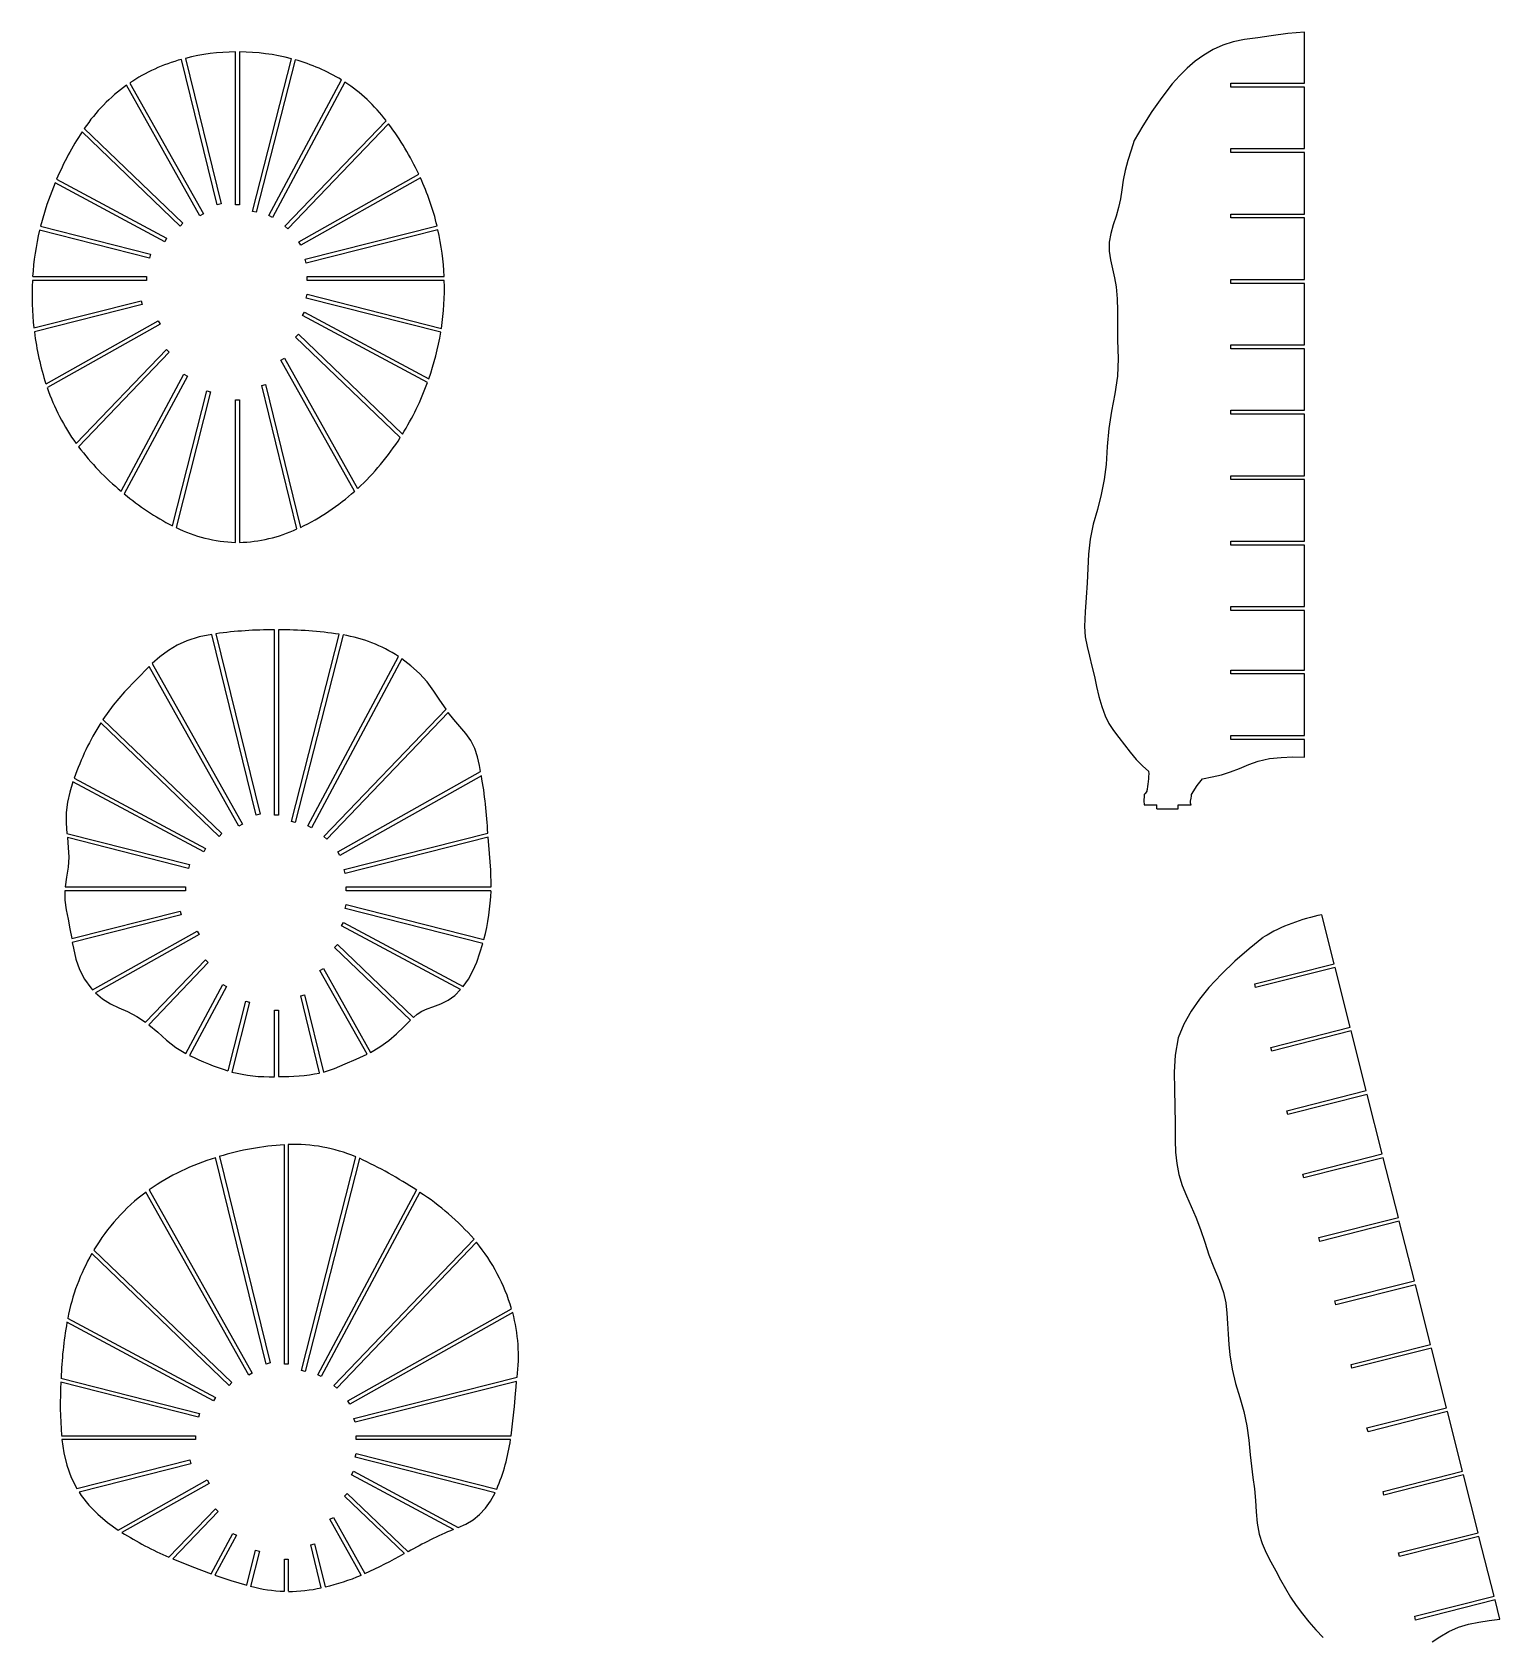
# Model space of a CAD drawing. Extents: x -3595 to 3921, y -3104 to 3416.
# Drawn here: x -2167 to -1045, y -1033 to 193 of the extents above; entities that cross this region are included whole.
import ezdxf

# ---------------------------------------------------------------- set-up
doc = ezdxf.new("R2010")
doc.units = 0
doc.layers.get('0').update_dxf_attribs({"linetype": 'CONTINUOUS'})

msp = doc.modelspace()

# ---------------------------------------------------------------- linework, layer by layer
at = {"color": 7, "linetype": 'CONTINUOUS'}
for p, q in [((-1194.5, 154.3), (-1194.5, 193.3)), ((-2025.6, 61.3), (-2052.9, 172.4)), ((-2050, 173.2), (-2022.7, 62.1)), ((-2011.7, 61.3), (-2011.7, 178.2)), ((-2008.7, 178.2), (-2008.7, 61.3)), ((-1998.7, 56.3), (-1969, 173)), ((-1966.1, 172.2), (-1995.8, 55.6)), ((-2038.9, 53), (-2095, 152.7)), ((-2092.5, 154.4), (-2036.2, 54.4)), ((-1986.2, 53.1), (-1930.6, 156.8)), ((-1928.1, 155.1), (-1983.5, 51.7)), ((-1250.9, 154.3), (-1194.5, 154.3)), ((-1250.9, 151.3), (-1250.9, 154.3)), ((-1194.5, 151.3), (-1250.9, 151.3)), ((-1194.5, 104.3), (-1194.5, 151.3)), ((-1973.9, 45), (-1896.5, 125.6)), ((-1894.7, 123.2), (-1971.7, 43)), ((-2054, 45), (-2129, 117.1)), ((-2127.3, 119.6), (-2051.9, 47.2)), ((-1250.9, 104.3), (-1194.5, 104.3)), ((-1250.9, 101.3), (-1250.9, 104.3)), ((-1194.5, 101.3), (-1250.9, 101.3)), ((-1194.5, 54.3), (-1194.5, 101.3)), ((-2065.8, 33.1), (-2149.6, 78)), ((-2148.4, 80.8), (-2064.4, 35.8)), ((-1963.3, 33.1), (-1871.6, 84.7)), ((-1870.3, 82), (-1961.8, 30.5)), ((-2022.7, 62.1), (-2025.6, 61.3)), ((-2036.2, 54.4), (-2038.9, 53)), ((-2008.7, 61.3), (-2011.7, 61.3)), ((-1995.8, 55.6), (-1998.7, 56.3)), ((-1983.5, 51.7), (-1986.2, 53.1)), ((-1250.9, 54.3), (-1194.5, 54.3)), ((-1250.9, 51.3), (-1250.9, 54.3)), ((-1194.5, 51.3), (-1250.9, 51.3)), ((-1194.5, 4.3), (-1194.5, 51.3)), ((-2077.3, 20.6), (-2161.4, 42)), ((-2160.7, 44.9), (-2076.6, 23.5)), ((-2051.9, 47.2), (-2054, 45)), ((-1971.7, 43), (-1973.9, 45)), ((-1958.5, 19.7), (-1857.6, 45.2)), ((-1856.9, 42.3), (-1957.7, 16.8)), ((-2064.4, 35.8), (-2065.8, 33.1)), ((-1961.8, 30.5), (-1963.3, 33.1)), ((-2076.6, 23.5), (-2077.3, 20.6)), ((-1957.7, 16.8), (-1958.5, 19.7)), ((-2079.6, 3.6), (-2166.9, 3.6)), ((-2166.7, 6.6), (-2079.6, 6.6)), ((-2079.6, 6.6), (-2079.6, 3.6)), ((-1956.9, 6.6), (-1852.2, 6.6)), ((-1956.9, 3.6), (-1956.9, 6.6)), ((-1852.1, 3.6), (-1956.9, 3.6)), ((-1250.9, 4.3), (-1194.5, 4.3)), ((-1250.9, 1.3), (-1250.9, 4.3)), ((-1194.5, 1.3), (-1250.9, 1.3)), ((-1194.5, -45.7), (-1194.5, 1.3)), ((-2165.7, -32.7), (-2083.9, -12)), ((-2083.9, -12), (-2083.1, -14.9)), ((-1957.6, -9.9), (-1956.9, -7)), ((-1854.8, -36.1), (-1957.6, -9.9)), ((-1956.9, -7), (-1854.3, -33.1)), ((-2083.1, -14.9), (-2165.4, -35.8)), ((-1960.4, -23.3), (-1959, -20.7)), ((-1864.9, -74.5), (-1960.4, -23.3)), ((-1959, -20.7), (-1863.9, -71.6)), ((-2156.5, -75.5), (-2070.8, -27.3)), ((-2069.3, -29.9), (-2155.5, -78.4)), ((-2070.8, -27.3), (-2069.3, -29.9)), ((-1965.7, -39.7), (-1963.6, -37.6)), ((-1885.8, -116.5), (-1965.7, -39.7)), ((-1963.6, -37.6), (-1884.1, -113.9)), ((-1250.9, -45.7), (-1194.5, -45.7)), ((-1250.9, -48.7), (-1250.9, -45.7)), ((-1194.5, -48.7), (-1250.9, -48.7)), ((-1194.5, -95.7), (-1194.5, -48.7)), ((-2133.4, -121.1), (-2064.4, -49.2)), ((-2062.3, -51.3), (-2131.6, -123.6)), ((-2064.4, -49.2), (-2062.3, -51.3)), ((-1976.9, -57.3), (-1974.2, -55.9)), ((-1920.6, -157.4), (-1976.9, -57.3)), ((-1974.2, -55.9), (-1918.3, -155.4)), ((-2099, -157.6), (-2051.1, -68.1)), ((-2048.4, -69.5), (-2096.7, -159.5)), ((-2051.1, -68.1), (-2048.4, -69.5)), ((-2059.9, -183.9), (-2033.6, -80.9)), ((-2030.7, -81.7), (-2057.1, -185.2)), ((-2033.6, -80.9), (-2030.7, -81.7)), ((-1991.6, -76.8), (-1988.7, -76.1)), ((-1964.7, -186.4), (-1991.6, -76.8)), ((-1988.7, -76.1), (-1961.9, -185.2)), ((-2011.7, -196.7), (-2011.7, -87.8)), ((-2011.7, -87.8), (-2008.7, -87.8)), ((-2008.7, -87.8), (-2008.7, -196.8)), ((-1250.9, -95.7), (-1194.5, -95.7)), ((-1250.9, -98.7), (-1250.9, -95.7)), ((-1194.5, -98.7), (-1250.9, -98.7)), ((-1194.5, -145.7), (-1194.5, -98.7)), ((-1250.9, -145.7), (-1194.5, -145.7)), ((-1250.9, -148.7), (-1250.9, -145.7)), ((-1194.5, -148.7), (-1250.9, -148.7)), ((-1194.5, -195.7), (-1194.5, -148.7)), ((-1250.9, -195.7), (-1194.5, -195.7)), ((-1250.9, -198.7), (-1250.9, -195.7)), ((-1194.5, -198.7), (-1250.9, -198.7)), ((-1194.5, -245.7), (-1194.5, -198.7)), ((-1250.9, -245.7), (-1194.5, -245.7)), ((-1250.9, -248.7), (-1250.9, -245.7)), ((-1194.5, -248.7), (-1250.9, -248.7)), ((-1194.5, -294.2), (-1194.5, -248.7)), ((-1995.8, -405), (-2029.7, -266.9)), ((-2026.7, -266.4), (-1992.9, -404.3)), ((-1981.9, -405.1), (-1981.9, -263.4)), ((-1978.9, -263.5), (-1978.9, -405.1)), ((-1968.9, -410), (-1932.4, -266.9)), ((-1929.5, -267.4), (-1966, -410.8)), ((-2009.1, -413.4), (-2077.6, -291.5)), ((-2075.4, -289.3), (-2006.4, -412)), ((-1956.4, -413.2), (-1887, -283.8)), ((-1884.5, -285.5), (-1953.7, -414.7)), ((-1250.9, -294.2), (-1194.5, -294.2)), ((-1250.9, -297.2), (-1250.9, -294.2)), ((-1194.5, -297.2), (-1250.9, -297.2)), ((-1194.5, -344.2), (-1194.5, -297.2)), ((-1944.1, -421.4), (-1850.7, -324.1)), ((-1849, -326.6), (-1941.9, -423.4)), ((-2024.2, -421.4), (-2114.7, -334.5)), ((-2113.1, -331.9), (-2022.1, -419.2)), ((-1250.9, -344.2), (-1194.5, -344.2)), ((-1250.9, -347.2), (-1250.9, -344.2)), ((-1194.5, -347.2), (-1250.9, -347.2)), ((-1194.5, -360.8), (-1194.5, -347.2)), ((-2036, -433.2), (-2136, -379.7)), ((-2135.1, -376.8), (-2034.6, -430.6)), ((-1933.5, -433.2), (-1824.3, -371.8)), ((-1823.7, -375), (-1932, -435.9)), ((-1992.9, -404.3), (-1995.8, -405)), ((-1317.2, -397.3), (-1307.5, -397.3)), ((-1307.5, -400.3), (-1307.5, -397.3)), ((-1307.5, -400.3), (-1291.1, -400.3)), ((-1291.1, -397.3), (-1281.2, -397.3)), ((-1291.1, -400.3), (-1291.1, -397.3)), ((-2006.4, -412), (-2009.1, -413.4)), ((-1978.9, -405.1), (-1981.9, -405.1)), ((-1966, -410.8), (-1968.9, -410)), ((-1953.7, -414.7), (-1956.4, -413.2)), ((-2140.5, -419), (-2046.8, -442.9)), ((-2047.5, -445.8), (-2140.2, -422.2)), ((-2022.1, -419.2), (-2024.2, -421.4)), ((-1941.9, -423.4), (-1944.1, -421.4)), ((-1928.7, -446.7), (-1818.8, -418.9)), ((-1818.6, -421.9), (-1927.9, -449.6)), ((-2034.6, -430.6), (-2036, -433.2)), ((-1932, -435.9), (-1933.5, -433.2)), ((-2046.8, -442.9), (-2047.5, -445.8)), ((-1927.9, -449.6), (-1928.7, -446.7)), ((-2049.8, -462.8), (-2142.2, -462.8)), ((-2141.9, -459.8), (-2049.8, -459.8)), ((-2049.8, -459.8), (-2049.8, -462.8)), ((-1927.1, -462.8), (-1927.1, -459.8)), ((-1927.1, -459.8), (-1816.3, -459.8)), ((-1816.4, -462.8), (-1927.1, -462.8)), ((-1927.8, -476.3), (-1927.1, -473.4)), ((-1822.6, -503.1), (-1927.8, -476.3)), ((-1927.1, -473.4), (-1821.9, -500.1)), ((-2136.9, -499.4), (-2054.1, -478.4)), ((-2053.3, -481.3), (-2136.4, -502.4)), ((-2054.1, -478.4), (-2053.3, -481.3)), ((-1930.6, -489.7), (-1929.2, -487.1)), ((-1839.6, -538.4), (-1930.6, -489.7)), ((-1929.2, -487.1), (-1837.6, -536.1)), ((-1171.9, -518.6), (-1181.3, -481.3)), ((-2120.9, -538.6), (-2041, -493.7)), ((-2039.5, -496.3), (-2118.7, -540.8)), ((-2041, -493.7), (-2039.5, -496.3)), ((-1935.9, -506.1), (-1933.8, -504)), ((-1877.9, -561.8), (-1935.9, -506.1)), ((-1933.8, -504), (-1875.7, -559.8)), ((-2080.4, -563.3), (-2034.6, -515.6)), ((-2032.5, -517.7), (-2078, -565.2)), ((-2034.6, -515.6), (-2032.5, -517.7)), ((-1947.1, -523.7), (-1944.4, -522.2)), ((-1911.1, -587.7), (-1947.1, -523.7)), ((-1944.4, -522.2), (-1908.4, -586.4)), ((-1232.6, -534), (-1171.9, -518.6)), ((-1171.2, -521.5), (-1231.9, -536.9)), ((-1159.6, -567.1), (-1171.2, -521.5)), ((-2049.6, -587.3), (-2021.3, -534.4)), ((-2018.6, -535.9), (-2046.9, -588.7)), ((-2021.3, -534.4), (-2018.6, -535.9)), ((-1231.9, -536.9), (-1232.6, -534)), ((-2017.4, -600.5), (-2003.8, -547.3)), ((-2000.9, -548), (-2014.5, -601.4)), ((-2003.8, -547.3), (-2000.9, -548)), ((-1961.8, -543.2), (-1958.9, -542.5)), ((-1947.4, -602.1), (-1961.8, -543.2)), ((-1958.9, -542.5), (-1944.5, -601.4)), ((-1981.9, -604.9), (-1981.9, -554.2)), ((-1981.9, -554.2), (-1978.9, -554.2)), ((-1978.9, -554.2), (-1978.9, -604.9)), ((-1220.4, -582.5), (-1159.6, -567.1)), ((-1158.9, -570), (-1219.6, -585.4)), ((-1147.4, -615.6), (-1158.9, -570)), ((-1219.6, -585.4), (-1220.4, -582.5)), ((-1208.1, -630.9), (-1147.4, -615.6)), ((-1146.6, -618.5), (-1207.4, -633.8)), ((-1135.1, -664), (-1146.6, -618.5)), ((-1207.4, -633.8), (-1208.1, -630.9)), ((-1974.3, -824.5), (-1974.3, -656.9)), ((-1971.3, -656.8), (-1971.3, -824.5)), ((-1988.2, -824.5), (-2026.9, -666.8)), ((-2024, -665.9), (-1985.3, -823.7)), ((-1961.3, -829.5), (-1919.7, -666.2)), ((-1916.9, -667.4), (-1958.4, -830.2)), ((-1195.8, -679.4), (-1135.1, -664)), ((-1134.4, -666.9), (-1195.1, -682.3)), ((-1122.8, -712.5), (-1134.4, -666.9)), ((-1195.1, -682.3), (-1195.8, -679.4)), ((-2001.5, -832.9), (-2080.1, -693.1)), ((-2077.6, -691.3), (-1998.9, -831.4)), ((-1948.8, -832.7), (-1873.2, -691.7)), ((-1870.7, -693.3), (-1946.1, -834.1)), ((-1183.6, -727.9), (-1122.8, -712.5)), ((-1122.1, -715.4), (-1182.8, -730.8)), ((-1110.6, -761), (-1122.1, -715.4)), ((-1936.5, -840.8), (-1829.3, -729.2)), ((-1827.4, -731.5), (-1934.3, -842.9)), ((-1182.8, -730.8), (-1183.6, -727.9)), ((-2016.6, -840.8), (-2121.5, -740)), ((-2120, -737.4), (-2014.5, -838.6)), ((-1171.3, -776.3), (-1110.6, -761)), ((-1109.8, -763.9), (-1170.6, -779.3)), ((-1098.3, -809.5), (-1109.8, -763.9)), ((-1925.9, -852.7), (-1800.6, -782.2)), ((-1170.6, -779.3), (-1171.3, -776.3)), ((-2028.4, -852.7), (-2140.6, -792.6)), ((-2140, -789.5), (-2027, -850)), ((-1799.8, -785.2), (-1924.4, -855.3)), ((-1159, -824.8), (-1098.3, -809.5)), ((-1097.6, -812.4), (-1158.3, -827.7)), ((-1086, -857.9), (-1097.6, -812.4)), ((-1998.9, -831.4), (-2001.5, -832.9)), ((-1985.3, -823.7), (-1988.2, -824.5)), ((-1971.3, -824.5), (-1974.3, -824.5)), ((-1958.4, -830.2), (-1961.3, -829.5)), ((-1946.1, -834.1), (-1948.8, -832.7)), ((-1158.3, -827.7), (-1159, -824.8)), ((-2039.9, -865.2), (-2145.2, -838.4)), ((-2145.1, -835.3), (-2039.2, -862.3)), ((-2014.5, -838.6), (-2016.6, -840.8)), ((-1934.3, -842.9), (-1936.5, -840.8)), ((-1921.1, -866.1), (-1796.5, -834.6)), ((-1796.8, -837.8), (-1920.3, -869)), ((-2027, -850), (-2028.4, -852.7)), ((-1924.4, -855.3), (-1925.9, -852.7)), ((-1146.8, -873.3), (-1086, -857.9)), ((-2039.2, -862.3), (-2039.9, -865.2)), ((-1920.3, -869), (-1921.1, -866.1)), ((-1085.3, -860.8), (-1146, -876.2)), ((-1073.8, -906.4), (-1085.3, -860.8)), ((-2144.7, -879.3), (-2042.2, -879.3)), ((-2042.2, -882.3), (-2144.4, -882.3)), ((-2042.2, -879.3), (-2042.2, -882.3)), ((-1919.5, -879.3), (-1801, -879.3)), ((-1919.5, -882.3), (-1919.5, -879.3)), ((-1801.5, -882.3), (-1919.5, -882.3)), ((-1146, -876.2), (-1146.8, -873.3)), ((-1920.2, -895.7), (-1919.5, -892.8)), ((-1919.5, -892.8), (-1812, -920.2)), ((-2133, -919.7), (-2046.5, -897.8)), ((-2045.7, -900.8), (-2131.3, -922.4)), ((-2046.5, -897.8), (-2045.7, -900.8)), ((-1923, -909.1), (-1921.6, -906.5)), ((-1921.6, -906.5), (-1841.5, -949.4)), ((-1813.3, -922.9), (-1920.2, -895.7)), ((-1134.5, -921.8), (-1073.8, -906.4)), ((-2101.4, -951.4), (-2033.4, -913.1)), ((-2031.9, -915.7), (-2098.6, -953.2)), ((-2033.4, -913.1), (-2031.9, -915.7)), ((-1845.1, -950.9), (-1923, -909.1)), ((-1073, -909.3), (-1133.8, -924.7)), ((-1061.9, -953.4), (-1073, -909.3)), ((-1928.3, -925.6), (-1926.2, -923.4)), ((-1882.6, -969.4), (-1928.3, -925.6)), ((-1926.2, -923.4), (-1879.8, -967.9)), ((-1133.8, -924.7), (-1134.5, -921.8)), ((-2062.6, -972.1), (-2027, -935.1)), ((-2024.9, -937.1), (-2059.7, -973.4)), ((-2027, -935.1), (-2024.9, -937.1)), ((-1939.5, -943.1), (-1936.8, -941.7)), ((-1915.5, -985.8), (-1939.5, -943.1)), ((-1936.8, -941.7), (-1912.7, -984.6)), ((-2030.2, -984.8), (-2013.7, -953.9)), ((-2011, -955.3), (-2027.4, -985.8)), ((-2013.7, -953.9), (-2011, -955.3)), ((-1122.6, -968.8), (-1061.9, -953.4)), ((-1061.2, -956.3), (-1121.9, -971.7)), ((-1049.6, -1001.9), (-1061.2, -956.3)), ((-2003.1, -993.6), (-1996.3, -966.7)), ((-1993.3, -967.5), (-2000.2, -994.4)), ((-1996.3, -966.7), (-1993.3, -967.5)), ((-1954.2, -962.7), (-1951.3, -961.9)), ((-1946.2, -995.5), (-1954.2, -962.7)), ((-1951.3, -961.9), (-1943.2, -994.8)), ((-1121.9, -971.7), (-1122.6, -968.8)), ((-1974.3, -998.2), (-1974.3, -973.6)), ((-1974.3, -973.6), (-1971.3, -973.6)), ((-1971.3, -973.6), (-1971.3, -998.2)), ((-1110.3, -1017.3), (-1049.6, -1001.9)), ((-1048.9, -1004.8), (-1109.6, -1020.2)), ((-1045.2, -1019.4), (-1048.9, -1004.8)), ((-1109.6, -1020.2), (-1110.3, -1017.3))]:
    msp.add_line(p, q, dxfattribs=at)
at = {"color": 7, "linetype": 'CONTINUOUS', "flags": 128}
for points in [[(-1240.5, 187.6), (-1249, 185.9), (-1257, 183.3), (-1264.5, 179.9), (-1271.5, 175.8), (-1278.1, 171), (-1284.3, 165.7), (-1290.1, 159.9), (-1295.6, 153.8), (-1303.7, 143.4), (-1311.2, 132.6), (-1318.1, 121.6), (-1324.7, 110.6)], [(-1194.5, 193.3), (-1207.3, 192.2), (-1220.1, 190.4), (-1230.2, 188.9), (-1240.5, 187.6)], [(-1324.7, 110.6), (-1327.1, 103), (-1329.6, 95.2), (-1331.7, 87.5), (-1333.1, 80.1), (-1334.1, 72.9), (-1335.2, 65.8), (-1336.7, 59.2), (-1338.6, 52.6), (-1340.8, 46), (-1342.7, 39.4), (-1343.8, 32.7), (-1343.8, 26), (-1342.8, 19.2), (-1341.4, 12.3), (-1339.8, 5.5), (-1338.6, -1.4), (-1337.7, -10.4), (-1337.4, -19.4), (-1337.4, -28.4), (-1337.4, -42.2), (-1336.9, -56.1), (-1337.6, -69.7), (-1339.6, -83.1), (-1342, -96.4), (-1344.1, -109.7), (-1345.3, -123.3), (-1346.2, -137.1), (-1347.6, -148.7), (-1350, -160.1), (-1352.9, -171.5), (-1356.1, -182.8), (-1358.4, -194.2), (-1359.6, -205.7), (-1360.2, -216.6), (-1360.8, -227.6), (-1361.4, -238.7), (-1362.2, -249.8), (-1362.7, -261), (-1362.1, -268.7), (-1360.7, -276.2), (-1358.9, -283.6), (-1357, -291.2), (-1355.2, -299), (-1353.5, -306.8), (-1351.7, -314.5), (-1349.6, -322), (-1346.9, -329.1), (-1344, -335), (-1340.5, -340.4), (-1336.5, -345.7), (-1332.2, -351.3), (-1327.8, -357), (-1323.2, -362.5), (-1318.4, -367.5), (-1313.5, -371.6)], [(-2149.6, 78), (-2155.8, 61.6), (-2160.7, 44.9)], [(-2029.7, -266.9), (-2039.5, -268.9), (-2048.9, -271.8), (-2056.2, -275.1), (-2063, -279.2), (-2069.4, -284), (-2075.4, -289.3)], [(-2077.6, -291.5), (-2087.2, -301.2), (-2096.5, -310.9), (-2105.2, -321), (-2113.1, -331.9)], [(-1850.7, -324.1), (-1855.4, -317.2), (-1860.1, -310.3), (-1865.3, -303.3), (-1871.1, -296.8), (-1877.6, -290.9), (-1884.5, -285.5)], [(-1824.3, -371.8), (-1825.2, -367.2), (-1826.7, -360.5), (-1828.8, -354.1), (-1831.8, -348.1), (-1835.7, -342.6), (-1840.2, -337.4), (-1844.7, -332.1), (-1849, -326.6)], [(-1272.6, -377.3), (-1265.1, -375.9), (-1258, -374.2), (-1251.1, -372), (-1244.2, -369.3), (-1237.2, -366.3), (-1230, -363.7), (-1221.3, -361.8), (-1212.4, -360.9), (-1203.5, -360.6), (-1194.5, -360.8)], [(-2136, -379.7), (-2138.3, -387.4), (-2140.1, -395.2), (-2141.1, -403.1), (-2141.2, -411.1), (-2140.5, -419)], [(-1281, -389.3), (-1276.7, -382.3), (-1272.6, -377.3)], [(-1317, -390.3), (-1317.3, -394.2), (-1317.2, -397.3)], [(-1315.1, -387), (-1316.7, -388.8), (-1317, -389.4), (-1317.1, -390), (-1317, -390.3)], [(-1281.2, -397.3), (-1281.6, -396), (-1281.6, -394.3), (-1281.3, -392.2), (-1280.9, -390.5), (-1280.9, -389.9), (-1281, -389.3)], [(-2140.2, -422.2), (-2139.5, -429.8), (-2139.2, -437.3), (-2139.7, -444.9), (-2140.8, -452.4), (-2141.9, -459.8)], [(-1816.3, -459.8), (-1816.6, -447.2), (-1817.5, -434.5), (-1818.6, -421.9)], [(-2142.2, -462.8), (-2142.1, -470.1), (-2141.1, -477.3), (-2139.7, -484.6), (-2138.2, -491.9), (-2136.9, -499.4)], [(-2136.4, -502.4), (-2135.6, -506.8), (-2133.6, -515.1), (-2130.8, -522.9), (-2127, -530.3), (-2122.2, -537), (-2120.9, -538.6)], [(-1225.8, -498.2), (-1236.8, -507.2), (-1247.7, -516.6), (-1258.1, -526.5), (-1267.8, -536.9), (-1274.8, -545.7), (-1281.1, -554.9), (-1286.7, -564.8), (-1291.2, -575.3)], [(-1837.6, -536.1), (-1833.6, -530.3), (-1830.2, -524), (-1827.2, -517.3), (-1824.8, -510.2), (-1822.6, -503.1)], [(-1875.7, -559.8), (-1872.7, -557.2), (-1869.3, -554.9), (-1865.3, -553.1), (-1860.9, -551.5), (-1854.8, -549.2), (-1849.1, -546.4), (-1844.1, -542.8), (-1839.6, -538.4)], [(-2118.7, -540.8), (-2113.3, -545.5), (-2107.2, -549.2), (-2100.8, -552.2), (-2094.3, -555.1), (-2087.2, -558.9), (-2080.4, -563.3)], [(-1908.4, -586.4), (-1901.3, -582.2), (-1894.6, -577.3), (-1888.6, -572.1), (-1883, -566.9), (-1877.9, -561.8)], [(-2078, -565.2), (-2071.1, -571), (-2064.4, -577.1), (-2057.3, -582.6), (-2049.6, -587.3)], [(-1291.2, -575.3), (-1293.5, -588.4), (-1294.1, -601.6), (-1293.9, -614.6), (-1293.6, -627.6), (-1293.4, -640.6), (-1293.4, -653.7), (-1293.1, -662.5), (-1292.2, -671.2), (-1290.7, -679.7), (-1288.1, -688), (-1284.8, -696.1), (-1281.1, -704.1), (-1277.5, -712.2), (-1274, -721.8), (-1270.8, -731.5), (-1267.6, -741.1), (-1263.8, -750.7), (-1259.8, -760.3), (-1256.5, -769.9), (-1254.8, -777.7), (-1253.9, -785.6), (-1253.3, -793.5), (-1253, -801.6), (-1252.4, -809.6), (-1251.6, -817.6), (-1249.9, -828.5), (-1247.3, -839.4), (-1244, -850.1), (-1240.9, -860.8), (-1238.7, -871.7), (-1237.2, -882.7), (-1236.1, -893.8), (-1235.1, -902.6), (-1234, -911.3), (-1232.9, -920), (-1232, -928.7), (-1231.4, -937.4), (-1230.7, -946), (-1229.2, -954.5), (-1227, -961.7), (-1223.8, -968.7), (-1220.2, -975.6), (-1216.6, -982.5), (-1212.9, -989.4), (-1209.1, -996.1), (-1205.2, -1002.6), (-1200.9, -1009), (-1196.2, -1015.4), (-1191.2, -1021.6), (-1185.9, -1027.7), (-1180.3, -1033.5)], [(-1944.5, -601.4), (-1936.1, -598.6), (-1927.9, -595.1), (-1919.5, -591.5), (-1911.1, -587.7)], [(-1801, -879.3), (-1799.6, -867.9), (-1798.4, -857), (-1797.6, -847), (-1797.2, -842.2), (-1796.8, -837.8)], [(-2144.4, -882.3), (-2142.8, -892.3), (-2140.5, -901.9), (-2137.3, -911.1), (-2133, -919.7)], [(-2131.3, -922.4), (-2129.6, -924.9), (-2123.7, -932.3), (-2117, -939.2), (-2109.5, -945.5), (-2101.4, -951.4)], [(-1841.5, -949.4), (-1835.5, -946.8), (-1830, -943.5), (-1825.1, -939.4), (-1820.7, -934.6), (-1816.8, -929.2), (-1813.3, -922.9)], [(-2059.7, -973.4), (-2045, -979.3), (-2030.3, -984.8), (-2030.2, -984.8)], [(-2027.4, -985.8), (-2015.3, -989.9), (-2003.1, -993.6)], [(-1097, -1036.9), (-1091.2, -1033), (-1084.2, -1028.9), (-1076.9, -1025.6), (-1069.3, -1023.2), (-1061.3, -1021.7), (-1053.3, -1020.5), (-1045.2, -1019.4)]]:
    msp.add_lwpolyline(points, dxfattribs=at)
at = {"color": 7, "linetype": 'CONTINUOUS'}
for centre, radius, start, end in [((-2016, 38.9), 138.6, 105.45, 123.5175), ((-2010.5, 19.5), 158.7, 90.4446, 104.4103), ((-2010, 14.8), 163.4, 75.4502, 89.5302), ((-2003.1, 38.7), 138.5, 58.4539, 74.4971), ((-2018.5, 45.7), 131.5, 125.5294, 145.814), ((-2001.6, 44.8), 132.6, 37.5622, 56.3366), ((-2071.7, -8.9), 220.9, 25.0651, 36.7278), ((-1941, -6.7), 225.1, 146.6373, 157.1222), ((-2052.5, -1.8), 200.5, 13.567, 24.7056), ((-1957.1, -6.9), 210.1, 166.5495, 176.3366), ((-2054.2, -2), 202.2, 2.4112, 12.6404), ((-1943.7, -7.5), 223.5, 177.164, 186.4858), ((-2059.5, -2.2), 207.5, 351.4261, 1.5789), ((-1954.5, -9.7), 212.5, 187.0506, 198.0457), ((-2065, -1.2), 213.1, 340.7138, 350.5925), ((-2000.9, -25.4), 163.5, 198.9038, 215.8261), ((-2064.9, -1.5), 212.9, 328.1123, 339.944), ((-2053.2, -9.3), 198.9, 312.7263, 327.3619), ((-1965.9, 2.6), 208.3, 217.2873, 230.2754), ((-2038.9, -25.7), 177.1, 295.7668, 311.9353), ((-1970.6, -9), 196.4, 230.047, 242.9498), ((-2007.4, -84), 112.8, 243.8255, 267.7899), ((-2011.4, -86.1), 110.6, 271.3998, 294.9665), ((-1981.6, -604.3), 340.9, 90.0545, 97.6117), ((-1979, -579.5), 316.1, 81.5333, 89.9856), ((-1948.2, -378.9), 113.1, 57.2577, 80.4784), ((-1928.5, -450), 219.1, 148.182, 160.4869), ((-2161.8, -435.3), 343.4, 2.7467, 10.128), ((-1364.5, -373.9), 51.1, 345.1569, 2.6227), ((-1994.6, -455.8), 178.4, 345.614, 357.7518), ((-1155.9, -615.1), 136.2, 100.7512, 120.8606), ((-1962.3, -421.1), 187.7, 243.1962, 252.9167), ((-1985.6, -487.9), 117.1, 255.7055, 271.8142), ((-1976.7, -448.8), 156.1, 269.1959, 280.8362), ((-1961.9, -867.7), 211.1, 93.3756, 107.1237), ((-1966.8, -778.4), 121.7, 67.2517, 92.1419), ((-1974.1, -840.7), 181.7, 106.8845, 124.7145), ((-2066.8, -988), 354, 56.8433, 64.9437), ((-1987.7, -816.4), 154.1, 126.8369, 149.1432), ((-1975.4, -856.1), 193.5, 40.9907, 57.2568), ((-1942.7, -824.8), 148.3, 16.673, 38.9834), ((-1979.8, -821), 163.2, 150.2689, 168.8882), ((-1845.8, -845.6), 299.4, 169.8127, 178.0422), ((-1924.5, -818.4), 129.1, 352.806, 14.9221), ((-1839, -854.7), 306.6, 176.9482, 184.5885), ((-1951, -861.2), 151, 337.0264, 351.994), ((-1959.4, -731.7), 261.6, 237.8592, 246.7736), ((-1713.2, -1263.1), 338.9, 112.8991, 119.4479), ((-2072.6, -629.6), 389.3, 294.2464, 299.2069), ((-1983.1, -825.3), 174.2, 283.2316, 292.8506), ((-1970.7, -884), 114.2, 255.0453, 268.1987), ((-1972.3, -873.2), 125.1, 270.4735, 282.0781)]:
    msp.add_arc(centre, radius, start, end, dxfattribs=at)

doc.saveas('drawing.dxf')
